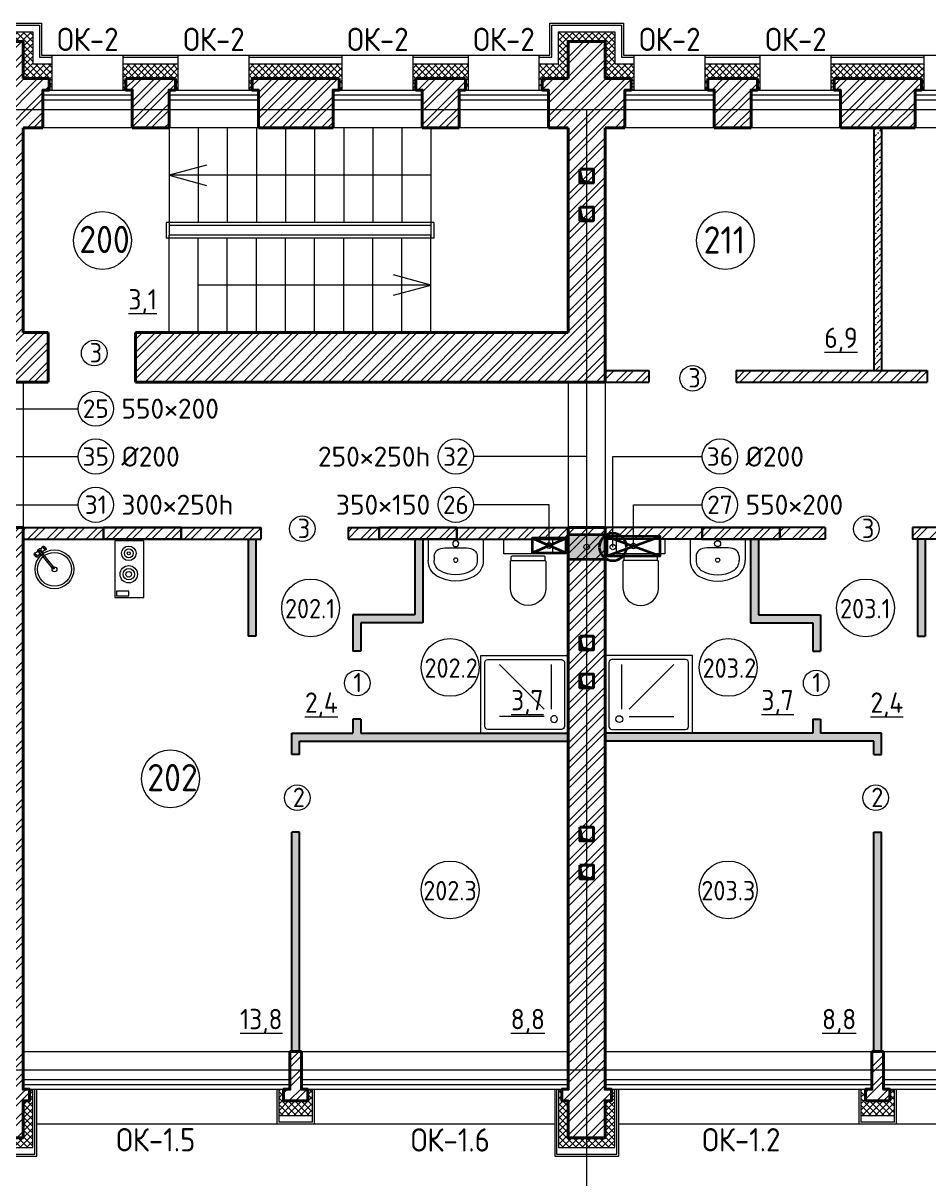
# Model space of a CAD drawing. Header units: millimetres. Extents: x -718 to 68664, y 3859 to 52864.
# Drawn here: x 31533 to 40871, y 12997 to 24910 of the extents above; entities that cross this region are included whole.
import ezdxf
from ezdxf.enums import TextEntityAlignment as Align

# ---------------------------------------------------------------- set-up
doc = ezdxf.new("R2010")
doc.units = ezdxf.units.MM
doc.linetypes.add('ACAD_ISO02W100', pattern=[15, 12, -3])
doc.linetypes.add('ACAD_ISO04W100', pattern=[30, 24, -3, 0, -3])
doc.layers.add('SANTEH', color=30, linetype='Continuous')
for name, color, linetype, lineweight in [('Ж-б_балка', 144, 'ACAD_ISO02W100', 9), ('Кирпич_перегородки_сущ', 46, 'Continuous', 25), ('Кирпич_стены', 56, 'Continuous', 40), ('Лестница', 136, 'Continuous', 18), ('Марк_пом', 250, 'Continuous', 15), ('Марка_окна_двери', 166, 'Continuous', 13), ('Оборудование', 19, 'Continuous', 13), ('Окна', 164, 'Continuous', 15), ('Оси', 136, 'ACAD_ISO04W100', 9), ('Отверстия', 5, 'Continuous', 35), ('Отверстия_выноски', 7, 'Continuous', 18), ('Перегородки_новые_CКЦ', 146, 'Continuous', 25), ('Площадь_текст', 198, 'Continuous', 9), ('Проем_закладываемый', 164, 'Continuous', 30), ('Утеплитель', 36, 'Continuous', 9), ('фасад_навесной', 250, 'Continuous', 15), ('Штрих_кирпич_план', 27, 'Continuous', 5), ('Штрих_перегородки_план_СКЦ', 116, 'Continuous', 5), ('Штрих_пл_кирп_пер_сущ', 116, 'Continuous', 5), ('Штрих_утеплитель_план', 27, 'Continuous', 5)]:
    doc.layers.add(name, color=color, linetype=linetype, lineweight=lineweight)
doc.styles.add('GOST', font='isocpeur.ttf', dxfattribs={"width": 0.9})
doc.styles.add('GOST Common_1', font='GOST Common.ttf', dxfattribs={"width": 0.95, "height": 45})
pattern_1 = [(45, (-66363.26, 106126.58), (-101.02788, 101.02788), []), (45, (-66295.91, 106126.58), (-101.02788, 101.02788), [])]
pattern_2 = [(45, (-66363.263, 106126.584), (25.25697, 92.608891), [119.0625, -23.8125, 0, -23.8125])]

# ---------------------------------------------------------------- blocks, each defined once
blk = doc.blocks.new('Dush')
at = {"layer": 'Оборудование'}
for p, q in [((0, -100), (-900, -100)), ((-900, -100), (-900, -900)), ((0, -900), (0, -100)), ((-860, -170), (-860, -830)), ((-70, -140), (-830, -140)), ((-726, -653), (-726, -191)), ((-653, -653), (-191, -191)), ((-40, -830), (-40, -170)), ((-653, -726), (-191, -726)), ((-900, -900), (0, -900)), ((-830, -860), (-70, -860))]:
    blk.add_line(p, q, dxfattribs=at)
blk.add_circle((-754, -754), 35, dxfattribs=at)
for centre, start, end in [((-830, -170), 90, 180), ((-70, -170), 0, 90), ((-830, -830), 180, 270), ((-70, -830), 270, 0)]:
    blk.add_arc(centre, 30, start, end, dxfattribs=at)
blk = doc.blocks.new('Basin 01_72')
for p, q in [((0, 350), (0, 171.8)), ((460, 350), (0, 350)), ((460, 350), (460, 171.8)), ((50, 207.5), (50, 171.8)), ((138.9, 278.2), (138.9, 278.2)), ((321.1, 278.2), (138.9, 278.2)), ((410, 207.5), (410, 171.8))]:
    blk.add_line(p, q)
for points in [[(138.9, 278.2), (121.6, 276.9), (104.9, 272.8), (89.5, 266.3), (76, 257.5), (65, 246.8), (56.8, 234.5), (51.7, 221.3), (50, 207.5)], [(410, 207.5), (408.3, 221.3), (403.2, 234.5), (395, 246.8), (384, 257.5), (370.5, 266.3), (355.1, 272.8), (338.4, 276.9), (321.1, 278.2)], [(0, 171.8), (1.2, 152.1), (5, 132.7), (11.1, 114.1), (19.5, 96.5), (30.1, 80.2), (42.7, 65.6), (56.9, 52.9), (72.7, 42.3)], [(50, 171.8), (50.8, 159.2), (53.2, 146.8), (57.1, 134.9), (62.5, 123.6), (69.3, 113.2), (77.3, 103.8), (86.4, 95.7), (96.5, 89)], [(363.5, 89), (373.6, 95.7), (382.7, 103.8), (390.7, 113.2), (397.5, 123.6), (402.9, 134.9), (406.8, 146.8), (409.2, 159.2), (410, 171.8)], [(387.3, 42.3), (403.1, 52.9), (417.3, 65.6), (429.9, 80.2), (440.5, 96.5), (448.9, 114.1), (455, 132.7), (458.8, 152.1), (460, 171.8)], [(72.7, 42.3), (109.8, 24), (148.8, 10.8), (189.1, 2.7), (230, 0), (270.9, 2.7), (311.2, 10.8), (350.2, 24), (387.3, 42.3)], [(96.5, 89), (128, 73.4), (161.1, 62.2), (195.3, 55.3), (230, 53), (264.7, 55.3), (298.9, 62.2), (332, 73.4), (363.5, 89)]]:
    blk.add_lwpolyline(points)
for centre, radius in [((230, 313.2), 25), ((230, 175.7), 17.5)]:
    blk.add_circle(centre, radius)

msp = doc.modelspace()

# ---------------------------------------------------------------- hatches: boundary and pattern name
at = {"true_color": 0x000000}
h = msp.add_hatch(color=18, dxfattribs=at)
h.dxf.hatch_style = 1
h.paths.add_polyline_path([(37273, 23404), (37296, 23293), (37413, 23264), (37273, 23264)])
h = msp.add_hatch(color=18, dxfattribs=at)
h.dxf.hatch_style = 1
h.paths.add_polyline_path([(37273, 23014), (37296, 22903), (37413, 22874), (37273, 22874)])
h = msp.add_hatch(color=18, dxfattribs=at)
h.dxf.hatch_style = 1
h.paths.add_polyline_path([(37273, 18590), (37296, 18479), (37413, 18450), (37273, 18450)])
h = msp.add_hatch(color=18, dxfattribs=at)
h.dxf.hatch_style = 1
h.paths.add_polyline_path([(37273, 18200), (37296, 18089), (37413, 18060), (37273, 18060)])
h = msp.add_hatch(color=18, dxfattribs=at)
h.dxf.hatch_style = 1
h.paths.add_polyline_path([(37273, 16621), (37296, 16510), (37413, 16481), (37273, 16481)])
h = msp.add_hatch(color=18, dxfattribs=at)
h.dxf.hatch_style = 1
h.paths.add_polyline_path([(37273, 16231), (37296, 16120), (37413, 16091), (37273, 16091)])
at = {"layer": 'Отверстия'}
msp.add_hatch(color=5, dxfattribs=at).paths.add_polyline_path([(37153, 19385), (37533, 19385), (37533, 19635), (37153, 19635)])
at = {"layer": 'Штрих_кирпич_план'}
h = msp.add_hatch(dxfattribs=at)
h.set_pattern_fill('ANSI32', color=256, scale=15)
h.set_pattern_definition(pattern_1)
h.paths.add_polyline_path([(27038, 24220), (27103, 24220), (27103, 24340), (26593, 24340), (26593, 24220), (26658, 24220), (26658, 23830), (27038, 23830)])
h.paths.add_polyline_path([(28728, 24220), (28793, 24220), (28793, 24340), (27893, 24340), (27893, 24220), (27958, 24220), (27958, 23830), (28728, 23830)])
h.paths.add_polyline_path([(30028, 24220), (30093, 24220), (30093, 24340), (29583, 24340), (29583, 24220), (29648, 24220), (29648, 23830), (30028, 23830)])
h.paths.add_polyline_path([(31533, 23830), (31738, 23830), (31738, 24220), (31803, 24220), (31803, 24340), (31533, 24340), (31533, 24720), (31153, 24720), (31153, 24340), (30883, 24340), (30883, 24220), (30948, 24220), (30948, 23830), (31153, 23830), (31153, 21210), (31793, 21210), (31793, 21720), (31533, 21720)])
h.paths.add_polyline_path([(33038, 24220), (33103, 24220), (33103, 24340), (32593, 24340), (32593, 24220), (32658, 24220), (32658, 23830), (33038, 23830)])
h.paths.add_polyline_path([(34728, 24220), (34793, 24220), (34793, 24340), (33893, 24340), (33893, 24220), (33958, 24220), (33958, 23830), (34728, 23830)], flags=17)
h.paths.add_polyline_path([(36028, 24220), (36093, 24220), (36093, 24340), (35583, 24340), (35583, 24220), (35648, 24220), (35648, 23830), (36028, 23830)], flags=17)
h.paths.add_polyline_path([(37738, 24220), (37803, 24220), (37803, 24340), (37533, 24340), (37533, 24720), (37153, 24720), (37153, 24340), (36883, 24340), (36883, 24220), (36948, 24220), (36948, 23830), (37153, 23830), (37153, 21720), (32693, 21720), (32693, 21210), (37533, 21210), (37533, 23830), (37738, 23830)])
h.paths.add_polyline_path([(39038, 24220), (39103, 24220), (39103, 24340), (38593, 24340), (38593, 24220), (38658, 24220), (38658, 23830), (39038, 23830)])
h.paths.add_polyline_path([(40728, 24220), (40793, 24220), (40793, 24340), (39893, 24340), (39893, 24220), (39958, 24220), (39958, 23830), (40728, 23830)])
h.paths.add_polyline_path([(42028, 24220), (42093, 24220), (42093, 24340), (41583, 24340), (41583, 24220), (41648, 24220), (41648, 23830), (42028, 23830)])
h.paths.add_polyline_path([(43738, 24220), (43803, 24220), (43803, 24340), (43533, 24340), (43533, 24720), (43153, 24720), (43153, 24340), (42883, 24340), (42883, 24220), (42948, 24220), (42948, 23830), (43153, 23830), (43153, 21210), (43533, 21210), (43533, 23830), (43738, 23830)])
h.paths.add_polyline_path([(45038, 24220), (45103, 24220), (45103, 24340), (44593, 24340), (44593, 24220), (44658, 24220), (44658, 23830), (45038, 23830)])
h.paths.add_polyline_path([(46728, 24220), (46793, 24220), (46793, 24340), (45893, 24340), (45893, 24220), (45958, 24220), (45958, 23830), (46728, 23830)])
h.paths.add_polyline_path([(48028, 24220), (48093, 24220), (48093, 24340), (47583, 24340), (47583, 24220), (47648, 24220), (47648, 23830), (48028, 23830)])
h.paths.add_polyline_path([(49738, 24220), (49803, 24220), (49803, 24340), (49533, 24340), (49533, 24720), (49153, 24720), (49153, 24340), (48883, 24340), (48883, 24220), (48948, 24220), (48948, 23830), (49153, 23830), (49153, 21210), (49533, 21210), (49533, 23830), (49738, 23830)])
h.paths.add_polyline_path([(51038, 24220), (51103, 24220), (51103, 24340), (50593, 24340), (50593, 24220), (50658, 24220), (50658, 23830), (51038, 23830)])
h.paths.add_polyline_path([(52728, 24220), (52793, 24220), (52793, 24340), (51893, 24340), (51893, 24220), (51958, 24220), (51958, 23830), (52728, 23830)])
h.paths.add_polyline_path([(54028, 24220), (54093, 24220), (54093, 24340), (53583, 24340), (53583, 24220), (53648, 24220), (53648, 23830), (54028, 23830)])
h.paths.add_polyline_path([(55663, 24720), (55153, 24720), (55153, 24340), (54883, 24340), (54883, 24220), (54948, 24220), (54948, 23830), (55153, 23830), (55153, 21075), (55663, 21075)])
h.paths.add_polyline_path([(55663, 19945), (55153, 19945), (55153, 14310), (55153, 13920), (55088, 13920), (55088, 13800), (55153, 13800), (55153, 13420), (55663, 13420), (55663, 13800)])
h.paths.add_polyline_path([(52468, 13920), (52403, 13920), (52403, 14310), (52283, 14310), (52283, 13920), (52218, 13920), (52218, 13800), (52468, 13800)])
h.paths.add_polyline_path([(49533, 19710), (49153, 19710), (49153, 14310), (49153, 13920), (49088, 13920), (49088, 13800), (49153, 13800), (49153, 13420), (49533, 13420), (49533, 13800), (49598, 13800), (49598, 13920), (49533, 13920), (49533, 14310)])
h.paths.add_polyline_path([(43533, 19710), (43153, 19710), (43153, 14310), (43153, 13920), (43088, 13920), (43088, 13800), (43153, 13800), (43153, 13420), (43533, 13420), (43533, 13800), (43598, 13800), (43598, 13920), (43533, 13920), (43533, 14310)])
h.paths.add_polyline_path([(37533, 19710), (37153, 19710), (37153, 14310), (37153, 13920), (37088, 13920), (37088, 13800), (37153, 13800), (37153, 13420), (37533, 13420), (37533, 13800), (37598, 13800), (37598, 13920), (37533, 13920), (37533, 14310)])
h.paths.add_polyline_path([(40403, 14310), (40283, 14310), (40283, 13920), (40218, 13920), (40218, 13800), (40468, 13800), (40468, 13920), (40403, 13920)])
h.paths.add_polyline_path([(46468, 13920), (46403, 13920), (46403, 14310), (46283, 14310), (46283, 13920), (46218, 13920), (46218, 13800), (46468, 13800)])
h.paths.add_polyline_path([(34468, 13920), (34403, 13920), (34403, 14310), (34283, 14310), (34283, 13920), (34218, 13920), (34218, 13800), (34468, 13800)])
h.paths.add_polyline_path([(31533, 19710), (31153, 19710), (31153, 14310), (31153, 13920), (31088, 13920), (31088, 13800), (31153, 13800), (31153, 13420), (31533, 13420), (31533, 13800), (31598, 13800), (31598, 13920), (31533, 13920), (31533, 14310)])
h.paths.add_polyline_path([(28468, 13920), (28403, 13920), (28403, 14310), (28283, 14310), (28283, 13920), (28218, 13920), (28218, 13800), (28468, 13800)])
h.paths.add_polyline_path([(25023, 20795), (25143, 20795), (25148, 20860), (25536, 20860), (25531, 23830), (25738, 23830), (25738, 24220), (25803, 24220), (25803, 24340), (25023, 24340)])
h.paths.add_polyline_path([(25143, 19880), (25023, 19880), (25023, 13420), (25533, 13420), (25533, 13800), (25598, 13800), (25598, 13920), (25533, 13920), (25533, 19815), (25143, 19815)])
at = {"layer": 'Штрих_перегородки_план_СКЦ', "true_color": 0xf8d731}
h = msp.add_hatch(dxfattribs=at)
h.set_pattern_fill('ANSI36', color=40, scale=15)
h.set_pattern_definition(pattern_2)
h.paths.add_polyline_path([(40303, 21330), (40383, 21330), (40383, 23830), (40303, 23830)])
at = {"layer": 'Штрих_перегородки_план_СКЦ'}
h = msp.add_hatch(dxfattribs=at)
h.set_pattern_fill('ANSI36', color=256, scale=15)
h.set_pattern_definition(pattern_2)
h.paths.add_polyline_path([(33853, 18590), (33933, 18590), (33933, 19590), (33853, 19590)])
h.paths.add_polyline_path([(37153, 17510), (37153, 17590), (36253, 17590), (35013, 17590), (35013, 17737), (34933, 17737), (34933, 17590), (34303, 17590), (34303, 17370), (34383, 17370), (34383, 17510)])
h.paths.add_polyline_path([(35653, 18730), (35653, 19590), (35573, 19590), (35573, 18810), (34933, 18810), (34933, 18437), (35013, 18437), (35013, 18730)])
h.paths.add_polyline_path([(34383, 16570), (34303, 16570), (34303, 14310), (34383, 14310)])
h.paths.add_polyline_path([(40303, 17510), (40303, 17370), (40383, 17370), (40383, 17590), (39753, 17590), (39753, 17737), (39673, 17737), (39673, 17590), (37533, 17590), (37533, 17510)])
h.paths.add_polyline_path([(39113, 18810), (39113, 19590), (39033, 19590), (39033, 18730), (39673, 18730), (39673, 18437), (39753, 18437), (39753, 18810)])
h.paths.add_polyline_path([(40753, 18590), (40833, 18590), (40833, 19590), (40753, 19590)])
h.paths.add_polyline_path([(40303, 14310), (40383, 14310), (40383, 16570), (40303, 16570)])
at = {"layer": 'Штрих_пл_кирп_пер_сущ'}
h = msp.add_hatch(dxfattribs=at)
h.set_pattern_fill('ANSI32', color=256, scale=15)
h.set_pattern_definition(pattern_1)
h.paths.add_polyline_path([(52403, 23830), (52283, 23830), (52283, 21330), (52403, 21330)])
h.paths.add_polyline_path([(37983, 21330), (37533, 21330), (37533, 21210), (37983, 21210)])
h.paths.add_polyline_path([(43153, 21330), (41753, 21330), (41753, 21210), (43153, 21210)])
h.paths.add_polyline_path([(44483, 21330), (43533, 21330), (43533, 21210), (44483, 21210)])
h.paths.add_polyline_path([(51193, 21330), (49533, 21330), (49533, 21210), (51193, 21210)])
h.paths.add_polyline_path([(55153, 21330), (53503, 21330), (53503, 21210), (55153, 21210)])
h.paths.add_polyline_path([(40853, 21330), (38883, 21330), (38883, 21210), (40853, 21210)])
h.paths.add_polyline_path([(49153, 21330), (45383, 21330), (45383, 21210), (49153, 21210)])
h.paths.add_polyline_path([(52703, 21330), (51993, 21330), (51993, 21210), (52703, 21210)])
h = msp.add_hatch(dxfattribs=at)
h.set_pattern_fill('ANSI32', color=256, scale=15)
h.set_pattern_definition(pattern_1)
h.paths.add_polyline_path([(55153, 19710), (52703, 19710), (52703, 19590), (55153, 19590)])
h.paths.add_polyline_path([(51803, 19710), (49533, 19710), (49533, 19590), (51803, 19590)])
h.paths.add_polyline_path([(49153, 19710), (46883, 19710), (46883, 19590), (49153, 19590)])
h.paths.add_polyline_path([(45983, 19710), (43533, 19710), (43533, 19590), (45983, 19590)])
h.paths.add_polyline_path([(43153, 19710), (40703, 19710), (40703, 19590), (43153, 19590)])
h.paths.add_polyline_path([(39803, 19710), (37533, 19710), (37533, 19590), (39803, 19590)])
h.paths.add_polyline_path([(37153, 19710), (34883, 19710), (34883, 19590), (37153, 19590)])
h.paths.add_polyline_path([(33983, 19710), (31533, 19710), (31533, 19590), (33983, 19590)])
at = {"layer": 'Штрих_утеплитель_план'}
h = msp.add_hatch(dxfattribs=at)
h.set_pattern_fill('ANSI37', color=256, scale=15)
h.set_pattern_definition([(45, (55753.34, 22957.65), (-33.67596, 33.67596), []), (135, (55753.34, 22957.65), (-33.67596, -33.67596), [])])
h.paths.add_polyline_path([(55813, 24820), (55053, 24820), (55053, 24490), (54853, 24490), (54853, 24220), (54883, 24220), (54883, 24340), (55153, 24340), (55153, 24720), (55663, 24720), (55663, 21075), (55443, 21075), (55443, 21045), (55813, 21045)])
h.paths.add_polyline_path([(55813, 19975), (55443, 19975), (55443, 19945), (55663, 19945), (55663, 13800), (55663, 13420), (55343, 13420), (55343, 13320), (55813, 13320)])
h.paths.add_polyline_path([(55343, 13420), (55153, 13420), (55153, 13800), (55088, 13800), (55088, 13920), (55053, 13920), (55053, 13320), (55343, 13320)])
h.paths.add_polyline_path([(25023, 24020), (24873, 24020), (24873, 20765), (25143, 20765), (25143, 20795), (25023, 20795)])
h.paths.add_polyline_path([(25023, 19880), (25143, 19880), (25143, 19910), (24873, 19910), (24873, 14120), (25023, 14120)])
h.paths.add_polyline_path([(25833, 24490), (24873, 24490), (24873, 24020), (25023, 24020), (25023, 24340), (25533, 24340), (25803, 24340), (25803, 24220), (25833, 24220)])
h.paths.add_polyline_path([(27133, 24490), (26563, 24490), (26563, 24220), (26593, 24220), (26593, 24340), (27103, 24340), (27103, 24220), (27133, 24220)])
h.paths.add_polyline_path([(28823, 24490), (27863, 24490), (27863, 24220), (27893, 24220), (27893, 24340), (28793, 24340), (28793, 24220), (28823, 24220)])
h.paths.add_polyline_path([(30123, 24490), (29553, 24490), (29553, 24220), (29583, 24220), (29583, 24340), (30093, 24340), (30093, 24220), (30123, 24220)])
h.paths.add_polyline_path([(31153, 24720), (31533, 24720), (31533, 24340), (31803, 24340), (31803, 24220), (31833, 24220), (31833, 24490), (31633, 24490), (31633, 24820), (31053, 24820), (31053, 24490), (30853, 24490), (30853, 24220), (30883, 24220), (30883, 24340), (31153, 24340)])
h.paths.add_polyline_path([(33133, 24490), (32563, 24490), (32563, 24220), (32593, 24220), (32593, 24340), (33103, 24340), (33103, 24220), (33133, 24220)])
h.paths.add_polyline_path([(34823, 24490), (33863, 24490), (33863, 24220), (33893, 24220), (33893, 24340), (34793, 24340), (34793, 24220), (34823, 24220)])
h.paths.add_polyline_path([(36123, 24490), (35553, 24490), (35553, 24220), (35583, 24220), (35583, 24340), (36093, 24340), (36093, 24220), (36123, 24220)])
h.paths.add_polyline_path([(37153, 24720), (37533, 24720), (37533, 24340), (37803, 24340), (37803, 24220), (37833, 24220), (37833, 24490), (37633, 24490), (37633, 24820), (37053, 24820), (37053, 24490), (36853, 24490), (36853, 24220), (36883, 24220), (36883, 24340), (37153, 24340)])
h.paths.add_polyline_path([(39133, 24490), (38563, 24490), (38563, 24220), (38593, 24220), (38593, 24340), (39103, 24340), (39103, 24220), (39133, 24220)])
h.paths.add_polyline_path([(40823, 24490), (39863, 24490), (39863, 24220), (39893, 24220), (39893, 24340), (40793, 24340), (40793, 24220), (40823, 24220)])
h.paths.add_polyline_path([(42123, 24490), (41553, 24490), (41553, 24220), (41583, 24220), (41583, 24340), (42093, 24340), (42093, 24220), (42123, 24220)])
h.paths.add_polyline_path([(43153, 24720), (43533, 24720), (43533, 24340), (43803, 24340), (43803, 24220), (43833, 24220), (43833, 24490), (43633, 24490), (43633, 24820), (43053, 24820), (43053, 24490), (42853, 24490), (42853, 24220), (42883, 24220), (42883, 24340), (43153, 24340)])
h.paths.add_polyline_path([(45133, 24490), (44563, 24490), (44563, 24220), (44593, 24220), (44593, 24340), (45103, 24340), (45103, 24220), (45133, 24220)])
h.paths.add_polyline_path([(46823, 24490), (45863, 24490), (45863, 24220), (45893, 24220), (45893, 24340), (46793, 24340), (46793, 24220), (46823, 24220)])
h.paths.add_polyline_path([(48123, 24490), (47553, 24490), (47553, 24220), (47583, 24220), (47583, 24340), (48093, 24340), (48093, 24220), (48123, 24220)])
h.paths.add_polyline_path([(49153, 24720), (49533, 24720), (49533, 24340), (49803, 24340), (49803, 24220), (49833, 24220), (49833, 24490), (49633, 24490), (49633, 24820), (49053, 24820), (49053, 24490), (48853, 24490), (48853, 24220), (48883, 24220), (48883, 24340), (49153, 24340)])
h.paths.add_polyline_path([(51133, 24490), (50563, 24490), (50563, 24220), (50593, 24220), (50593, 24340), (51103, 24340), (51103, 24220), (51133, 24220)])
h.paths.add_polyline_path([(52823, 24490), (51863, 24490), (51863, 24220), (51893, 24220), (51893, 24340), (52793, 24340), (52793, 24220), (52823, 24220)])
h.paths.add_polyline_path([(54123, 24490), (53553, 24490), (53553, 24220), (53583, 24220), (53583, 24340), (54093, 24340), (54093, 24220), (54123, 24220)])
h.paths.add_polyline_path([(25343, 13420), (25023, 13420), (25023, 13800), (25023, 14120), (24873, 14120), (24873, 13320), (25343, 13320)])
h.paths.add_polyline_path([(25633, 13920), (25598, 13920), (25598, 13800), (25533, 13800), (25533, 13420), (25343, 13420), (25343, 13320), (25633, 13320)])
h.paths.add_polyline_path([(28518, 13920), (28468, 13920), (28468, 13800), (28218, 13800), (28218, 13920), (28168, 13920), (28168, 13650), (28518, 13650)])
h.paths.add_polyline_path([(31633, 13920), (31598, 13920), (31598, 13800), (31533, 13800), (31533, 13420), (31343, 13420), (31343, 13320), (31633, 13320)])
h.paths.add_polyline_path([(31343, 13420), (31153, 13420), (31153, 13800), (31088, 13800), (31088, 13920), (31053, 13920), (31053, 13320), (31343, 13320)])
h.paths.add_polyline_path([(34518, 13920), (34468, 13920), (34468, 13800), (34218, 13800), (34218, 13920), (34168, 13920), (34168, 13650), (34518, 13650)])
h.paths.add_polyline_path([(37153, 13800), (37088, 13800), (37088, 13920), (37053, 13920), (37053, 13320), (37343, 13320), (37343, 13420), (37153, 13420)])
h.paths.add_polyline_path([(37633, 13920), (37598, 13920), (37598, 13800), (37533, 13800), (37533, 13420), (37343, 13420), (37343, 13320), (37633, 13320)])
h.paths.add_polyline_path([(40518, 13920), (40468, 13920), (40468, 13800), (40218, 13800), (40218, 13920), (40168, 13920), (40168, 13650), (40518, 13650)])
h.paths.add_polyline_path([(43633, 13920), (43598, 13920), (43598, 13800), (43533, 13800), (43533, 13420), (43343, 13420), (43343, 13320), (43633, 13320)])
h.paths.add_polyline_path([(43343, 13420), (43153, 13420), (43153, 13800), (43088, 13800), (43088, 13920), (43053, 13920), (43053, 13320), (43343, 13320)])
h.paths.add_polyline_path([(46518, 13920), (46468, 13920), (46468, 13800), (46218, 13800), (46218, 13920), (46168, 13920), (46168, 13650), (46518, 13650)])
h.paths.add_polyline_path([(49153, 13800), (49088, 13800), (49088, 13920), (49053, 13920), (49053, 13320), (49343, 13320), (49343, 13420), (49153, 13420)])
h.paths.add_polyline_path([(49633, 13920), (49598, 13920), (49598, 13800), (49533, 13800), (49533, 13420), (49343, 13420), (49343, 13320), (49633, 13320)])
h.paths.add_polyline_path([(52518, 13920), (52468, 13920), (52468, 13800), (52218, 13800), (52218, 13920), (52168, 13920), (52168, 13650), (52518, 13650)])

# ---------------------------------------------------------------- linework, layer by layer
for points in [[(37273, 23404), (37296, 23293), (37413, 23264), (37273, 23264), (37273, 23404)], [(37273, 23014), (37296, 22903), (37413, 22874), (37273, 22874), (37273, 23014)], [(37273, 18590), (37296, 18479), (37413, 18450), (37273, 18450), (37273, 18590)], [(37273, 18200), (37296, 18089), (37413, 18060), (37273, 18060), (37273, 18200)], [(37273, 16621), (37296, 16510), (37413, 16481), (37273, 16481), (37273, 16621)], [(37273, 16231), (37296, 16120), (37413, 16091), (37273, 16091), (37273, 16231)]]:
    msp.add_lwpolyline(points)
at = {"layer": 'Ж-б_балка', "ltscale": 0.1}
for p, q in [((31533, 21210), (31533, 19710)), ((37153, 21210), (37153, 19710)), ((37533, 21210), (37533, 19710))]:
    msp.add_line(p, q, dxfattribs=at)
at = {"layer": 'Кирпич_перегородки_сущ'}
for p, q in [((37533, 21330), (37983, 21330)), ((38883, 21330), (40853, 21330)), ((37533, 21210), (37983, 21210)), ((38883, 21210), (40853, 21210)), ((31533, 19710), (33983, 19710)), ((34883, 19710), (37153, 19710)), ((39803, 19710), (37533, 19710)), ((43153, 19710), (40703, 19710)), ((31533, 19590), (33983, 19590)), ((34883, 19590), (37153, 19590)), ((39803, 19590), (37533, 19590)), ((43153, 19590), (40703, 19590))]:
    msp.add_line(p, q, dxfattribs=at)
at = {"layer": 'Кирпич_стены'}
for p, q in [((31803, 24340), (31533, 24340)), ((36883, 24340), (37153, 24340)), ((37803, 24340), (37533, 24340)), ((31533, 23830), (31738, 23830)), ((36948, 23830), (37153, 23830)), ((37533, 23830), (37738, 23830)), ((31533, 21720), (31793, 21720)), ((31793, 21720), (31793, 21210)), ((32693, 21720), (37153, 21720)), ((32693, 21720), (32693, 21210)), ((31153, 21210), (31793, 21210)), ((32693, 21210), (37533, 21210)), ((31153, 19710), (31533, 19710)), ((37153, 19710), (37533, 19710))]:
    msp.add_line(p, q, dxfattribs=at)
at = {"layer": 'Кирпич_стены', "lineweight": 15}
for p, q in [((36948, 23830), (31738, 23830)), ((42948, 23830), (37738, 23830)), ((31533, 14310), (37153, 14310)), ((37533, 14310), (43153, 14310))]:
    msp.add_line(p, q, dxfattribs=at)
at = {"layer": 'Кирпич_стены'}
for points in [[(31533, 24340), (31533, 24720), (31153, 24720), (31153, 24340)], [(37533, 24340), (37533, 24720), (37153, 24720), (37153, 24340)], [(31738, 23830), (31738, 24220), (31803, 24220), (31803, 24340)], [(33103, 24340), (32593, 24340)], [(32658, 23830), (32658, 24220), (32593, 24220), (32593, 24340)], [(33038, 23830), (33038, 24220), (33103, 24220), (33103, 24340)], [(34793, 24340), (33893, 24340)], [(33958, 23830), (33958, 24220), (33893, 24220), (33893, 24340)], [(34728, 23830), (34728, 24220), (34793, 24220), (34793, 24340)], [(36093, 24340), (35583, 24340)], [(35648, 23830), (35648, 24220), (35583, 24220), (35583, 24340)], [(36028, 23830), (36028, 24220), (36093, 24220), (36093, 24340)], [(36948, 23830), (36948, 24220), (36883, 24220), (36883, 24340)], [(37738, 23830), (37738, 24220), (37803, 24220), (37803, 24340)], [(39103, 24340), (38593, 24340)], [(38658, 23830), (38658, 24220), (38593, 24220), (38593, 24340)], [(39038, 23830), (39038, 24220), (39103, 24220), (39103, 24340)], [(40793, 24340), (39893, 24340)], [(39958, 23830), (39958, 24220), (39893, 24220), (39893, 24340)], [(40728, 23830), (40728, 24220), (40793, 24220), (40793, 24340)], [(31533, 21720), (31533, 23830)], [(32658, 23830), (33038, 23830)], [(33958, 23830), (34728, 23830)], [(35648, 23830), (36028, 23830)], [(37153, 23830), (37153, 21720)], [(37533, 21210), (37533, 23830)], [(38658, 23830), (39038, 23830)], [(39958, 23830), (40728, 23830)], [(31533, 14310), (31533, 19710)], [(37153, 19710), (37153, 14310)], [(37533, 14310), (37533, 19710)], [(31533, 14310), (31533, 13920), (31598, 13920), (31598, 13800), (31533, 13800)], [(34283, 14310), (34283, 13920), (34218, 13920), (34218, 13800)], [(34403, 14310), (34283, 14310)], [(34403, 14310), (34403, 13920), (34468, 13920), (34468, 13800)], [(37153, 14310), (37153, 13920), (37088, 13920), (37088, 13800), (37153, 13800)], [(37533, 14310), (37533, 13920), (37598, 13920), (37598, 13800), (37533, 13800)], [(40283, 14310), (40283, 13920), (40218, 13920), (40218, 13800)], [(40403, 14310), (40283, 14310)], [(40403, 14310), (40403, 13920), (40468, 13920), (40468, 13800)], [(31088, 13800), (31153, 13800), (31153, 13420), (31533, 13420), (31533, 13800), (31598, 13800)], [(34218, 13800), (34468, 13800)], [(37088, 13800), (37153, 13800), (37153, 13420), (37533, 13420), (37533, 13800), (37598, 13800)], [(40218, 13800), (40468, 13800)]]:
    msp.add_lwpolyline(points, dxfattribs=at)
for points in [[(37273, 23404), (37413, 23404), (37413, 23264), (37273, 23264)], [(37273, 23014), (37413, 23014), (37413, 22874), (37273, 22874)], [(37273, 18590), (37413, 18590), (37413, 18450), (37273, 18450)], [(37273, 18200), (37413, 18200), (37413, 18060), (37273, 18060)], [(37273, 16621), (37413, 16621), (37413, 16481), (37273, 16481)], [(37273, 16231), (37413, 16231), (37413, 16091), (37273, 16091)]]:
    msp.add_lwpolyline(points, close=True, dxfattribs=at)
at = {"layer": 'Лестница'}
for p, q in [((33038, 23830), (33038, 22825)), ((33338, 23830), (33338, 22855)), ((33638, 23830), (33638, 22855)), ((33938, 23830), (33938, 22855)), ((34238, 23830), (34238, 22855)), ((34538, 23830), (34538, 22855)), ((34838, 23830), (34838, 22855)), ((35138, 23830), (35138, 22855)), ((35438, 23830), (35438, 22855)), ((35738, 23830), (35738, 22825)), ((35738, 23343), (33038, 23343)), ((35768, 22855), (33008, 22855)), ((33008, 22855), (33008, 22695)), ((35738, 22825), (33038, 22825)), ((33038, 22825), (33038, 22725)), ((35738, 22855), (35738, 22695)), ((35738, 22825), (35738, 22725)), ((35768, 22855), (35768, 22695)), ((35768, 22695), (33008, 22695)), ((35738, 22725), (33038, 22725)), ((33038, 21720), (33038, 22725)), ((33338, 21720), (33338, 22695)), ((33638, 21720), (33638, 22695)), ((33938, 21720), (33938, 22695)), ((34238, 21720), (34238, 22695)), ((34538, 21720), (34538, 22695)), ((34838, 21720), (34838, 22695)), ((35138, 21720), (35138, 22695)), ((35438, 21720), (35438, 22695)), ((35738, 21720), (35738, 22725)), ((35738, 22208), (33338, 22208))]:
    msp.add_line(p, q, dxfattribs=at)
for points in [[(33423, 23445), (33038, 23343), (33423, 23237)], [(35353, 22106), (35738, 22208), (35353, 22314)]]:
    msp.add_lwpolyline(points, dxfattribs=at)
at = {"layer": 'Марк_пом'}
for centre in [(32351, 22669), (38773, 22669), (34497, 18882), (40218, 18882), (35935, 18269), (38802, 18269), (33052, 17121), (35935, 15975), (38802, 15975)]:
    msp.add_circle(centre, 298, dxfattribs=at)
at = {"layer": 'Марка_окна_двери'}
for centre in [(32266, 21509), (38436, 21249), (34411, 19698), (40227, 19698), (34978, 18108), (39709, 18108), (34359, 16925), (40322, 16925)]:
    msp.add_circle(centre, 132, dxfattribs=at)
at = {"layer": 'Оборудование', "linetype": 'Continuous'}
for p, q in [((31647, 19442), (31646, 19436)), ((31646, 19436), (31647, 19438)), ((31646, 19432), (31646, 19436)), ((31649, 19427), (31646, 19432)), ((31647, 19442), (31649, 19445)), ((31647, 19438), (31649, 19439)), ((31685, 19459), (31649, 19445)), ((31649, 19445), (31652, 19445)), ((31649, 19439), (31653, 19437)), ((31652, 19421), (31649, 19427)), ((31652, 19445), (31656, 19444)), ((31656, 19416), (31652, 19421)), ((31653, 19437), (31658, 19434)), ((31656, 19444), (31662, 19440)), ((31658, 19434), (31662, 19430)), ((31662, 19440), (31667, 19434)), ((31662, 19430), (31667, 19424)), ((31667, 19434), (31673, 19428)), ((31667, 19424), (31670, 19419)), ((31673, 19428), (31677, 19421)), ((31677, 19421), (31679, 19415)), ((31701, 19440), (31679, 19407)), ((31692, 19466), (31694, 19471)), ((31692, 19460), (31692, 19466)), ((31694, 19454), (31692, 19460)), ((31693, 19465), (31695, 19471)), ((31693, 19460), (31693, 19465)), ((31695, 19455), (31693, 19460)), ((31694, 19471), (31698, 19476)), ((31697, 19450), (31694, 19454)), ((31695, 19471), (31699, 19475)), ((31698, 19450), (31695, 19455)), ((31702, 19446), (31697, 19450)), ((31698, 19476), (31703, 19478)), ((31703, 19447), (31698, 19450)), ((31699, 19475), (31703, 19477)), ((31699, 19464), (31700, 19468)), ((31699, 19461), (31699, 19464)), ((31700, 19458), (31699, 19461)), ((31700, 19468), (31702, 19470)), ((31702, 19455), (31700, 19458)), ((31701, 19464), (31702, 19466)), ((31701, 19461), (31701, 19464)), ((31702, 19458), (31701, 19461)), ((31702, 19470), (31705, 19472)), ((31702, 19466), (31704, 19469)), ((31832, 19297), (31702, 19458)), ((31705, 19453), (31702, 19455)), ((31708, 19445), (31702, 19446)), ((31703, 19478), (31709, 19479)), ((31703, 19477), (31709, 19478)), ((31708, 19446), (31703, 19447)), ((31704, 19469), (31706, 19470)), ((31705, 19472), (31709, 19472)), ((31706, 19453), (31705, 19453)), ((31706, 19470), (31709, 19470)), ((31711, 19447), (31708, 19446)), ((31712, 19446), (31708, 19445)), ((31709, 19479), (31715, 19478)), ((31709, 19478), (31714, 19477)), ((31709, 19472), (31712, 19472)), ((31709, 19470), (31711, 19470)), ((31711, 19470), (31714, 19468)), ((31712, 19472), (31715, 19470)), ((31714, 19477), (31719, 19474)), ((31714, 19468), (31844, 19307)), ((31715, 19478), (31720, 19475)), ((31715, 19470), (31717, 19467)), ((31717, 19484), (31738, 19517)), ((31717, 19467), (31718, 19464)), ((31718, 19464), (31718, 19463)), ((31719, 19474), (31723, 19470)), ((31720, 19475), (31723, 19471)), ((31723, 19471), (31725, 19465)), ((31723, 19470), (31724, 19465)), ((31724, 19459), (31723, 19457)), ((31724, 19465), (31724, 19459)), ((31725, 19459), (31724, 19456)), ((31725, 19465), (31725, 19459)), ((31732, 19466), (31768, 19480)), ((31737, 19514), (31738, 19517)), ((31738, 19510), (31737, 19514)), ((31738, 19517), (31741, 19518)), ((31740, 19503), (31738, 19510)), ((31744, 19497), (31740, 19503)), ((31741, 19518), (31748, 19518)), ((31744, 19515), (31745, 19518)), ((31745, 19511), (31744, 19515)), ((31750, 19490), (31744, 19497)), ((31745, 19518), (31748, 19518)), ((31747, 19506), (31745, 19511)), ((31750, 19501), (31747, 19506)), ((31748, 19518), (31752, 19517)), ((31755, 19495), (31750, 19501)), ((31755, 19485), (31750, 19490)), ((31752, 19517), (31756, 19514)), ((31759, 19491), (31755, 19495)), ((31761, 19481), (31755, 19485)), ((31756, 19514), (31761, 19509)), ((31764, 19487), (31759, 19491)), ((31761, 19509), (31765, 19504)), ((31765, 19479), (31761, 19481)), ((31768, 19486), (31764, 19487)), ((31765, 19504), (31769, 19498)), ((31768, 19480), (31765, 19479)), ((31770, 19487), (31768, 19486)), ((31770, 19483), (31768, 19480)), ((31769, 19498), (31771, 19493)), ((31771, 19489), (31770, 19487)), ((31770, 19483), (31771, 19489)), ((31771, 19493), (31771, 19489)), ((31661, 19411), (31656, 19416)), ((31666, 19408), (31661, 19411)), ((31669, 19407), (31666, 19408)), ((31672, 19407), (31669, 19407)), ((31676, 19407), (31669, 19407)), ((31670, 19419), (31672, 19413)), ((31672, 19413), (31673, 19409)), ((31673, 19409), (31672, 19407)), ((31679, 19407), (31676, 19407)), ((31679, 19415), (31680, 19410)), ((31680, 19410), (31679, 19407)), ((31844, 19307), (31846, 19307)), ((31846, 19307), (31850, 19305)), ((31850, 19305), (31852, 19302)), ((31852, 19302), (31853, 19299)), ((31854, 19298), (31852, 19302)), ((31832, 19295), (31832, 19297)), ((31833, 19291), (31832, 19295)), ((31835, 19288), (31833, 19291)), ((31838, 19287), (31835, 19288)), ((31838, 19286), (31835, 19288)), ((31842, 19286), (31838, 19287)), ((31841, 19284), (31838, 19286)), ((31845, 19284), (31841, 19284)), ((31846, 19286), (31842, 19286)), ((31848, 19284), (31845, 19284)), ((31849, 19288), (31846, 19286)), ((31851, 19286), (31848, 19284)), ((31852, 19291), (31849, 19288)), ((31853, 19289), (31851, 19286)), ((31853, 19295), (31852, 19291)), ((31853, 19299), (31853, 19295)), ((31855, 19292), (31853, 19289)), ((31854, 19298), (31855, 19295)), ((31855, 19295), (31855, 19292))]:
    msp.add_line(p, q, dxfattribs=at)
at = {"layer": 'Оборудование'}
for points in [[(32779, 18990), (32779, 19574), (32480, 19574), (32480, 18990)], [(36990, 19590), (36990, 19440), (36490, 19440), (36490, 19590)], [(38150, 19590), (38150, 19440), (37650, 19440), (37650, 19590)], [(32624, 19056), (32495, 19056), (32495, 19006), (32624, 19006)]]:
    msp.add_lwpolyline(points, close=True, dxfattribs=at)
for points in [[(36556, 19084), (36556, 19084), (36556, 19360, -0.414214), (36566, 19370), (36566, 19408, -0.414214), (36576, 19418), (36903, 19418, -0.414214), (36913, 19408), (36913, 19370, -0.414214), (36923, 19360), (36923, 19084, -0.965307)], [(38084, 19084), (38084, 19084), (38084, 19360, 0.414214), (38074, 19370), (38074, 19408, 0.414214), (38064, 19418), (37736, 19418, 0.414214), (37726, 19408), (37726, 19370, 0.414214), (37716, 19360), (37716, 19084, 0.965307)]]:
    msp.add_lwpolyline(points, format="xyb", close=True, dxfattribs=at)
for points in [[(36566, 19370), (36913, 19370)], [(38074, 19370), (37726, 19370)]]:
    msp.add_lwpolyline(points, dxfattribs=at)
at = {"layer": 'Оборудование', "linetype": 'Continuous'}
for radius in [200, 175, 25]:
    msp.add_circle((31856, 19280), radius, dxfattribs=at)
at = {"layer": 'Оборудование'}
for centre, radius in [((32622, 19445), 75), ((32622, 19445), 45), ((32622, 19445), 15), ((32622, 19229), 89), ((32622, 19229), 59), ((32622, 19229), 29)]:
    msp.add_circle(centre, radius, dxfattribs=at)
at = {"layer": 'Оборудование', "linetype": 'Continuous'}
for start, end in [(66.9042, 190.9512), (246.9042, 293.7024), (324.153, 10.9512)]:
    msp.add_arc((31709, 19462), 30, start, end, dxfattribs=at)
at = {"layer": 'Окна'}
for p, q in [((31803, 24220), (32593, 24220)), ((33103, 24220), (33893, 24220)), ((34793, 24220), (35583, 24220)), ((36093, 24220), (36883, 24220)), ((37803, 24220), (38593, 24220)), ((39103, 24220), (39893, 24220)), ((40793, 24220), (41583, 24220)), ((31738, 24170), (32658, 24170)), ((31738, 24120), (32658, 24120)), ((33038, 24170), (33958, 24170)), ((33038, 24120), (33958, 24120)), ((34728, 24170), (35648, 24170)), ((34728, 24120), (35648, 24120)), ((36028, 24170), (36948, 24170)), ((36028, 24120), (36948, 24120)), ((37738, 24170), (38658, 24170)), ((37738, 24120), (38658, 24120)), ((39038, 24170), (39958, 24170)), ((39038, 24120), (39958, 24120)), ((40728, 24170), (41648, 24170)), ((40728, 24120), (41648, 24120)), ((31533, 14020), (34283, 14020)), ((31533, 13970), (34283, 13970)), ((34403, 14020), (37153, 14020)), ((34403, 13970), (37153, 13970)), ((37533, 14020), (40283, 14020)), ((37533, 13970), (40283, 13970)), ((40403, 14020), (43153, 14020)), ((40403, 13970), (43153, 13970)), ((31598, 13920), (34218, 13920)), ((34468, 13920), (37088, 13920)), ((37598, 13920), (40218, 13920)), ((40468, 13920), (43088, 13920))]:
    msp.add_line(p, q, dxfattribs=at)
at = {"layer": 'Оси', "ltscale": 0.3}
for p, q in [((23223, 24020), (55343, 24020)), ((37343, 10920), (37343, 24020)), ((23223, 14120), (55343, 14120))]:
    msp.add_line(p, q, dxfattribs=at)
at = {"layer": 'Отверстия', "color": 5}
for p, q in [((36780, 19450), (37130, 19600)), ((36780, 19600), (37130, 19450)), ((37481, 19558), (37475, 19534)), ((37492, 19580), (37481, 19558)), ((37506, 19600), (37492, 19580)), ((37523, 19617), (37506, 19600)), ((37543, 19631), (37523, 19617)), ((37565, 19642), (37543, 19631)), ((37550, 19420), (38100, 19620)), ((37550, 19620), (38100, 19420)), ((37589, 19648), (37565, 19642)), ((37613, 19650), (37589, 19648)), ((37637, 19648), (37613, 19650)), ((37661, 19642), (37637, 19648)), ((37683, 19631), (37661, 19642)), ((37703, 19617), (37683, 19631)), ((37720, 19600), (37703, 19617)), ((37734, 19580), (37720, 19600)), ((37745, 19558), (37734, 19580)), ((37751, 19534), (37745, 19558)), ((37475, 19534), (37473, 19510)), ((37473, 19510), (37475, 19486)), ((37475, 19486), (37481, 19462)), ((37481, 19462), (37492, 19440)), ((37492, 19440), (37506, 19420)), ((37506, 19420), (37523, 19403)), ((37703, 19403), (37720, 19420)), ((37720, 19420), (37734, 19440)), ((37734, 19440), (37745, 19462)), ((37745, 19462), (37751, 19486)), ((37753, 19510), (37751, 19534)), ((37751, 19486), (37753, 19510)), ((37523, 19403), (37543, 19389)), ((37543, 19389), (37565, 19378)), ((37565, 19378), (37589, 19372)), ((37589, 19372), (37613, 19370)), ((37613, 19370), (37637, 19372)), ((37637, 19372), (37661, 19378)), ((37661, 19378), (37683, 19389)), ((37683, 19389), (37703, 19403))]:
    msp.add_line(p, q, dxfattribs=at)
for points in [[(36780, 19450), (37130, 19450), (37130, 19600), (36780, 19600)], [(37153, 19385), (37533, 19385), (37533, 19635), (37153, 19635)], [(37550, 19420), (38100, 19420), (38100, 19620), (37550, 19620)]]:
    msp.add_lwpolyline(points, close=True, dxfattribs=at)
at = {"layer": 'Отверстия_выноски', "lineweight": 13}
for points in [[(30875, 19560), (30875, 20936), (32100, 20936)], [(31074, 19552), (31074, 20442), (32100, 20442)], [(37343, 19510), (37343, 20442), (36176, 20442)], [(37613, 19510), (37613, 20442), (38536, 20442)], [(31343, 19520), (31343, 19946), (32100, 19946)], [(36955, 19525), (36955, 19946), (36176, 19946)], [(37825, 19520), (37825, 19946), (38536, 19946)]]:
    msp.add_lwpolyline(points, dxfattribs=at)
at = {"layer": 'Отверстия_выноски'}
for centre, radius in [((32282, 20936), 182), ((32282, 20442), 182), ((35994, 20442), 182), ((38717, 20442), 182), ((32282, 19946), 182), ((35994, 19946), 182), ((38717, 19946), 182), ((36955, 19525), 28.9), ((37343, 19510), 28.9), ((37613, 19510), 28.9), ((37825, 19520), 28.9)]:
    msp.add_circle(centre, radius, dxfattribs=at)
at = {"layer": 'Перегородки_новые_CКЦ'}
for p, q in [((40303, 23830), (40303, 21330)), ((40383, 23830), (40383, 21330)), ((37983, 21330), (37983, 21210)), ((38883, 21330), (38883, 21210)), ((40853, 21330), (40853, 21210)), ((33983, 19710), (33983, 19590)), ((34883, 19710), (34883, 19590)), ((39803, 19710), (39803, 19590)), ((40703, 19710), (40703, 19590)), ((33853, 19590), (33853, 18590)), ((33933, 19590), (33933, 18590)), ((35573, 19590), (35573, 18810)), ((35653, 19590), (35653, 18730)), ((39033, 19590), (39033, 18730)), ((39113, 19590), (39113, 18810)), ((40753, 19590), (40753, 18590)), ((40833, 19590), (40833, 18590)), ((34933, 18810), (34933, 18437)), ((34933, 18810), (34933, 18437)), ((35573, 18810), (34933, 18810)), ((35013, 18730), (35013, 18437)), ((35653, 18730), (35013, 18730)), ((39033, 18730), (39673, 18730)), ((39113, 18810), (39753, 18810)), ((39673, 18730), (39673, 18437)), ((39753, 18810), (39753, 18437)), ((39753, 18810), (39753, 18437)), ((33933, 18590), (33853, 18590)), ((40753, 18590), (40833, 18590)), ((35013, 18437), (34933, 18437)), ((39673, 18437), (39753, 18437)), ((34933, 17737), (34933, 17590)), ((35013, 17737), (34933, 17737)), ((34933, 17737), (34933, 17590)), ((35013, 17737), (35013, 17590)), ((39673, 17737), (39753, 17737)), ((39673, 17737), (39673, 17590)), ((39753, 17737), (39753, 17590)), ((39753, 17737), (39753, 17590)), ((34303, 17370), (34303, 17590)), ((34303, 17590), (34933, 17590)), ((35013, 17590), (37153, 17590)), ((39673, 17590), (37533, 17590)), ((40383, 17590), (39753, 17590)), ((40383, 17370), (40383, 17590)), ((34383, 17370), (34383, 17510)), ((34383, 17510), (37153, 17510)), ((40303, 17510), (37533, 17510)), ((40303, 17370), (40303, 17510)), ((34383, 17370), (34303, 17370)), ((34383, 17370), (34303, 17370)), ((40303, 17370), (40383, 17370)), ((40303, 17370), (40383, 17370)), ((34303, 14310), (34303, 16570)), ((34383, 16570), (34303, 16570)), ((34383, 16570), (34303, 16570)), ((34383, 14310), (34383, 16570)), ((40303, 14310), (40303, 16570)), ((40303, 16570), (40383, 16570)), ((40303, 16570), (40383, 16570)), ((40383, 14310), (40383, 16570))]:
    msp.add_line(p, q, dxfattribs=at)
at = {"layer": 'Проем_закладываемый', "color": 175, "true_color": 0x4554a5}
for points in [[(32363, 19710), (33163, 19710), (33163, 19590), (32363, 19590)], [(35203, 19710), (36003, 19710), (36003, 19590), (35203, 19590)], [(38533, 19710), (39333, 19710), (39333, 19590), (38533, 19590)]]:
    msp.add_lwpolyline(points, close=True, dxfattribs=at)
at = {"layer": 'Утеплитель'}
for p, q in [((31633, 13320), (31633, 13920)), ((37053, 13920), (37053, 13320)), ((37633, 13320), (37633, 13920)), ((34168, 13650), (34518, 13650)), ((40168, 13650), (40518, 13650)), ((31053, 13320), (31633, 13320)), ((37053, 13320), (37633, 13320))]:
    msp.add_line(p, q, dxfattribs=at)
for points in [[(30853, 24490), (31053, 24490), (31053, 24820), (31633, 24820), (31633, 24490), (31833, 24490)], [(36853, 24490), (37053, 24490), (37053, 24820), (37633, 24820), (37633, 24490), (37833, 24490)], [(32563, 24490), (33133, 24490)], [(33863, 24490), (34823, 24490)], [(35553, 24490), (36123, 24490)], [(38563, 24490), (39133, 24490)], [(39863, 24490), (40823, 24490)]]:
    msp.add_lwpolyline(points, dxfattribs=at)
at = {"layer": 'фасад_навесной'}
for p, q in [((31833, 24220), (31833, 24580)), ((32563, 24220), (32563, 24580)), ((33133, 24220), (33133, 24580)), ((33863, 24220), (33863, 24580)), ((34823, 24220), (34823, 24580)), ((35553, 24220), (35553, 24580)), ((36123, 24220), (36123, 24580)), ((36853, 24220), (36853, 24580)), ((37833, 24220), (37833, 24580)), ((38563, 24220), (38563, 24580)), ((39133, 24220), (39133, 24580)), ((39863, 24220), (39863, 24580)), ((40823, 24220), (40823, 24580)), ((31653, 13250), (31653, 13920)), ((31673, 13230), (31673, 13920)), ((34148, 13920), (34148, 13560)), ((34168, 13920), (34168, 13580)), ((34518, 13580), (34518, 13920)), ((34538, 13560), (34538, 13920)), ((37013, 13920), (37013, 13230)), ((37033, 13920), (37033, 13250)), ((37653, 13250), (37653, 13920)), ((37673, 13230), (37673, 13920)), ((40148, 13920), (40148, 13560)), ((40168, 13920), (40168, 13580)), ((40518, 13580), (40518, 13920)), ((40538, 13560), (40538, 13920)), ((37013, 13560), (31673, 13560)), ((34518, 13580), (34168, 13580)), ((43013, 13560), (37673, 13560)), ((40518, 13580), (40168, 13580)), ((31013, 13230), (31673, 13230)), ((31033, 13250), (31653, 13250)), ((37013, 13230), (37673, 13230)), ((37033, 13250), (37653, 13250))]:
    msp.add_line(p, q, dxfattribs=at)
for points in [[(25673, 13230), (24783, 13230), (24783, 24580), (30963, 24580), (30963, 24910), (31723, 24910), (31723, 24580), (36963, 24580), (36963, 24910), (37723, 24910), (37723, 24580), (42963, 24580), (42963, 24910), (43723, 24910), (43723, 24580), (48963, 24580), (48963, 24910), (49723, 24910), (49723, 24580), (54963, 24580), (54963, 24910), (55903, 24910), (55903, 21045)], [(30853, 24560), (30983, 24560), (30983, 24890), (31703, 24890), (31703, 24560), (31833, 24560)], [(36853, 24560), (36983, 24560), (36983, 24890), (37703, 24890), (37703, 24560), (37833, 24560)], [(32563, 24560), (33133, 24560)], [(33863, 24560), (34823, 24560)], [(35553, 24560), (36123, 24560)], [(38563, 24560), (39133, 24560)], [(39863, 24560), (40823, 24560)]]:
    msp.add_lwpolyline(points, dxfattribs=at)

# ---------------------------------------------------------------- block references
at = {"layer": 'SANTEH', "xscale": -1}
msp.add_blockref('Dush', (36253, 18490), dxfattribs=at)
at = {"layer": 'SANTEH'}
msp.add_blockref('Dush', (38433, 18490), dxfattribs=at)
at = {"layer": 'Оборудование', "yscale": 1.234163244967839, "zscale": 1.234163244967839}
for p, xscale in [((36277, 19158), -1.234163244967839), ((38409, 19158), 1.234163244967839)]:
    msp.add_blockref('Basin 01_72', p, dxfattribs=dict(at, xscale=xscale))

# ---------------------------------------------------------------- texts
at = {"layer": 'Марк_пом', "width": 515.57, "attachment_point": 1, "style": 'GOST Common_1'}
for s, insert, char_height in [('200', (32112, 22821), 280), ('211', (38549, 22815), 280), ('202.1', (34233, 18975), 200), ('203.1', (39955, 18975), 200), ('202.2', (35671, 18362), 200), ('203.2', (38538, 18362), 200), ('202', (32813, 17273), 280), ('202.3', (35658, 16068), 200), ('203.3', (38525, 16068), 200)]:
    msp.add_mtext(s, dxfattribs=dict(at, insert=insert, char_height=char_height))
at = {"layer": 'Марка_окна_двери', "attachment_point": 1, "style": 'GOST Common_1'}
for s, insert, char_height, width in [('ОК-2', (31884, 24863), 240, 889.38), ('ОК-2', (33184, 24863), 240, 889.38), ('ОК-2', (34874, 24863), 240, 889.38), ('ОК-2', (36174, 24863), 240, 889.38), ('ОК-2', (37884, 24863), 240, 889.38), ('ОК-2', (39184, 24863), 240, 889.38), ('3', (32220, 21613), 200, 203.38), ('3', (38390, 21354), 200, 203.38), ('3', (34365, 19802), 200, 203.38), ('3', (40181, 19802), 200, 203.38), ('1', (34937, 18213), 200, 389.04), ('1', (39669, 18213), 200, 389.04), ('2', (34314, 17029), 200, 389.04), ('2', (40277, 17029), 200, 389.04), ('ОК-1.5', (32493, 13520), 240, 889.38), ('ОК-1.6', (35530, 13518), 240, 889.38), ('ОК-1.2', (38534, 13520), 240, 889.38)]:
    msp.add_mtext(s, dxfattribs=dict(at, insert=insert, char_height=char_height, width=width))
at = {"layer": 'Отверстия_выноски', "style": 'GOST'}
for s, p in [('25', (32282, 20936)), ('35', (32282, 20442)), ('32', (35994, 20442)), ('36', (38717, 20442)), ('31', (32282, 19946)), ('26', (35994, 19946)), ('27', (38717, 19946))]:
    msp.add_text(s, height=189.8, dxfattribs=at).set_placement(p, align=Align.MIDDLE_CENTER)
for s, p in [('550×200', (32546, 20936)), ('Ø200', (32546, 20442)), ('Ø200', (38981, 20442)), ('300×250h', (32546, 19946)), ('550×200', (38981, 19946))]:
    msp.add_text(s, height=206.2, dxfattribs=at).set_placement(p, align=Align.MIDDLE_LEFT)
for s, p in [('250×250h', (35730, 20442)), ('350×150', (35730, 19946))]:
    msp.add_text(s, height=206.2, dxfattribs=at).set_placement(p, align=Align.MIDDLE_RIGHT)
at = {"layer": 'Площадь_текст', "char_height": 210, "width": 515.57, "attachment_point": 1, "style": 'GOST Common_1'}
for s, insert in [('{\\L3,1}', (32619, 22168)), ('{\\L6,9}', (39793, 21772)), ('{\\L2,4}', (34439, 18011)), ('{\\L3,7}', (36565, 18037)), ('{\\L3,7}', (39145, 18037)), ('{\\L2,4}', (40269, 18011)), ('{\\L13,8}', (33769, 14749)), ('{\\L8,8}', (36560, 14749)), ('{\\L8,8}', (39769, 14749))]:
    msp.add_mtext(s, dxfattribs=dict(at, insert=insert))

doc.saveas('drawing.dxf')
